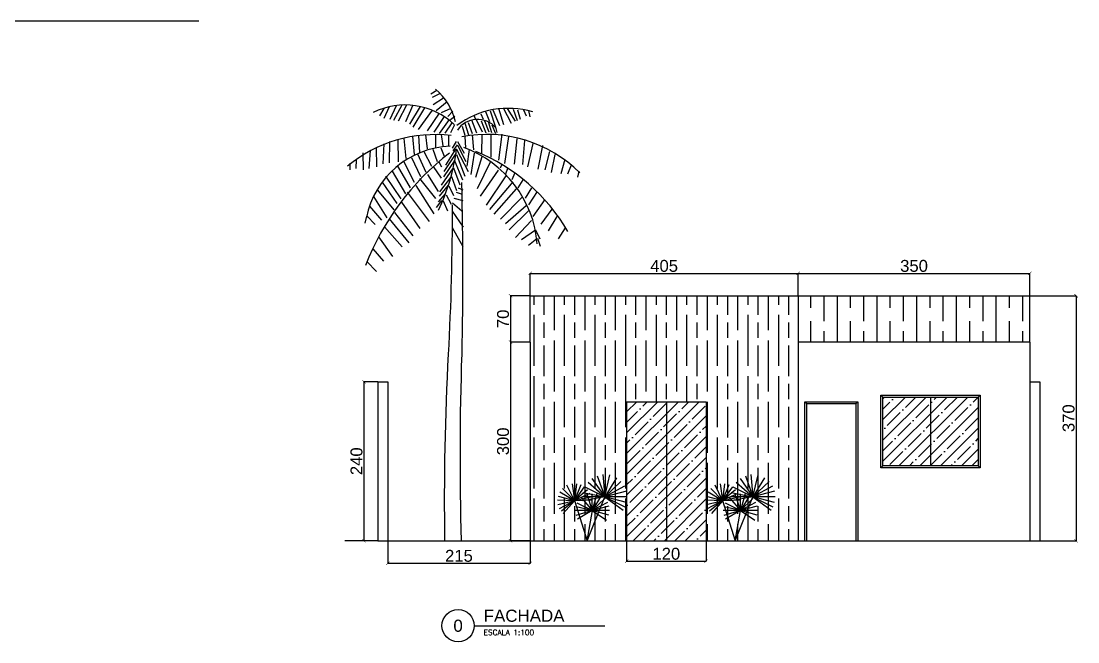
# Model space of a CAD drawing. Header units: metres. Extents: x 5374 to 27989, y 1840 to 7747.
# Drawn here: x 26392 to 27989, y 6088 to 7025 of the extents above; entities that cross this region are included whole.
import ezdxf
from ezdxf.enums import TextEntityAlignment as Align

# ---------------------------------------------------------------- set-up
doc = ezdxf.new("R2010")
doc.units = ezdxf.units.M
for name, color, linetype in [('01', 1, 'Continuous'), ('02', 2, 'Continuous'), ('04', 4, 'Continuous'), ('05', 5, 'Continuous'), ('06', 6, 'Continuous'), ('ARQ-SÍMBOLOS', 2, 'Continuous'), ('ARQ-TEXTO2', 2, 'Continuous'), ('ARQ-TEXTO4', 4, 'Continuous'), ('Block1', 1, 'Continuous'), ('Block2', 2, 'Continuous')]:
    doc.layers.add(name, color=color, linetype=linetype)
doc.styles.add('arial', font='arial.ttf')
doc.styles.add('ROMANS', font='romans.shx')
doc.styles.get("Standard").update_dxf_attribs({"font": 'arial.ttf'})
doc.dimstyles.new('Renan', dxfattribs={"dimtxt": 18, "dimasz": 5, "dimexe": 0.18, "dimexo": 0.0625, "dimgap": 2, "dimtad": 1, "dimzin": 12, "dimtxsty": 'Standard', "dimblk": 'ARCHTICK', "dimcen": 0.09, "dimadec": 0, "dimazin": 0, "dimtfac": 1, "dimtofl": 0, "dimtmove": 0, "dimatfit": 3, "dimfxl": 1, "dimtolj": 1, "dimtzin": 0, "dimarcsym": 0})

# ---------------------------------------------------------------- blocks, each defined once
blk = doc.blocks.new('Planta056')
at = {"layer": 'Block1'}
for p, q in [((18.2, 116), (31.7, 78.4)), ((28.2, 118.2), (31.7, 78.4)), ((31.7, 78.4), (40.9, 118.1)), ((-22.6, 71.8), (-36.1, 99.4)), ((-26.8, 101.6), (-22.6, 71.8)), ((-19.1, 101.7), (-22.6, 71.8)), ((-11.2, 99.7), (-22.6, 71.8)), ((-5.1, 96.4), (-22.6, 71.8)), ((-4.2, 96.2), (67.5, 60.6)), ((1.8, 104.9), (31.7, 78.4)), ((8.6, 111), (31.7, 78.4)), ((52.5, 112.5), (31.7, 78.4)), ((60.5, 106.1), (31.7, 78.4)), ((66.9, 97.3), (31.7, 78.4)), ((-52, 65), (6.8, 78.5)), ((-51.7, 79.8), (-22.6, 71.8)), ((-48.5, 87.3), (-22.6, 71.8)), ((0.7, 90.9), (-45.9, 52.6)), ((-43.7, 93.3), (-22.6, 71.8)), ((4.8, 84.3), (-22.6, 71.8)), ((-10.2, 76.6), (9.4, 53.9)), ((71.7, 78.4), (-8.3, 78.4)), ((31.5, 78.3), (-8.2, 71.4)), ((-7.5, 86.4), (31.7, 78.4)), ((-0.7, 83), (9.4, 53.9)), ((0, 0), (31.8, 78.2)), ((9.4, 53.9), (9.4, 84.1)), ((17.7, 83.6), (9.4, 53.9)), ((25.5, 80.2), (9.4, 53.9)), ((70.3, 88.8), (31.7, 78.4)), ((70.3, 68.1), (31.7, 78.4)), ((31.8, 78.2), (64.3, 54.4)), ((-52.8, 72.9), (-22.6, 71.8)), ((-49.3, 57.7), (-22.6, 71.8)), ((-22.7, 71.6), (-42.5, 48.6)), ((-22.6, 71.8), (0, 0)), ((-22.5, 71.7), (7.9, 73.4)), ((9.4, 53.9), (-19.7, 60.8)), ((-18.2, 67.6), (9.5, 53.8)), ((31.6, 75.3), (9.4, 53.9)), ((36.5, 68.5), (9.4, 53.9)), ((39.1, 62), (9.4, 53.9)), ((40.2, 53.9), (-21.4, 53.9)), ((9.4, 53.9), (-20.1, 45)), ((9.4, 53.9), (-17.1, 38.3)), ((0, 0), (9.5, 53.8)), ((9.4, 53.9), (34.9, 36.5)), ((39.2, 46), (9.4, 53.9))]:
    blk.add_line(p, q, dxfattribs=at)
blk = doc.blocks.new('k')
at = {"layer": 'Block1'}
for p, q in [((24755.1, 5128.4), (24746, 5123.1)), ((24759.1, 5123.6), (24747.7, 5117.7)), ((24764.8, 5117.1), (24749.4, 5106.9)), ((24770.5, 5111.1), (24754, 5097.9)), ((24674.8, 5101.5), (24668.5, 5090.2)), ((24682.9, 5103.7), (24675, 5086.2)), ((24693.3, 5105.4), (24684, 5084.4)), ((24701.9, 5106.2), (24689.5, 5083.2)), ((24708.9, 5106.5), (24696.4, 5082)), ((24718.6, 5106.5), (24707.4, 5081.2)), ((24729.8, 5104.2), (24713.9, 5077.4)), ((24736.2, 5102.2), (24718.6, 5073.2)), ((24747.9, 5098.7), (24726.7, 5069.7)), ((24758.4, 5094), (24740.3, 5067.7)), ((24776.2, 5101.5), (24761.4, 5094.9)), ((24779, 5097.3), (24771.6, 5089)), ((24821.3, 5093), (24824.9, 5085.2)), ((24828.4, 5096.7), (24834.3, 5081.5)), ((24835.5, 5097.9), (24843.7, 5073.2)), ((24839.8, 5099.2), (24849.6, 5075.7)), ((24848, 5101.6), (24855.9, 5076.9)), ((24855.1, 5102.1), (24867.3, 5079)), ((24861.4, 5101.2), (24873.2, 5082.3)), ((24870.4, 5100.4), (24876.3, 5083.1)), ((24876.7, 5099.2), (24880.6, 5085.2)), ((24885.7, 5099.2), (24889.7, 5090.1)), ((24893.6, 5098.4), (24895.2, 5088.9)), ((24766, 5089.4), (24750.5, 5065.7)), ((24773.4, 5084.7), (24758.4, 5063.7)), ((24777.5, 5079.7), (24767, 5063.9)), ((24781.9, 5089), (24775.6, 5084.2)), ((24781.8, 5076.4), (24775.8, 5064.7)), ((24797.4, 5079), (24802.9, 5061.3)), ((24802.1, 5080.2), (24808.4, 5063.3)), ((24807.2, 5084.3), (24815, 5064.5)), ((24811.5, 5090.1), (24813.5, 5084.7)), ((24814.6, 5084.7), (24823.3, 5066.2)), ((24822.1, 5082.7), (24828.8, 5064.5)), ((24826.8, 5082.7), (24833.5, 5065.8)), ((24832.3, 5081.5), (24837.4, 5065)), ((24838.2, 5076.5), (24843.7, 5063.7)), ((24737.9, 5061.7), (24740.5, 5040.4)), ((24752.9, 5062.4), (24752.9, 5042.7)), ((24761.7, 5062.2), (24763.9, 5044.9)), ((24772.7, 5060.7), (24772.7, 5045.4)), ((24793.4, 5074.4), (24797.4, 5060.8)), ((24808.4, 5061.3), (24810.3, 5038.6)), ((24822.9, 5062.5), (24822.5, 5032.8)), ((24836.6, 5062.1), (24836.6, 5027.9)), ((24843.7, 5073.2), (24845.7, 5065)), ((24853.1, 5062.5), (24848, 5023.3)), ((24675, 5047.9), (24673.3, 5017.7)), ((24683.6, 5051.2), (24682.9, 5019.2)), ((24696, 5054.2), (24696.7, 5020.7)), ((24705, 5055.7), (24707.9, 5025.7)), ((24718.1, 5059.2), (24720.5, 5031.7)), ((24727.2, 5060.4), (24728.6, 5034.7)), ((24784, 5051.4), (24778.1, 5041.5)), ((24785.6, 5046.4), (24778.9, 5037.3)), ((24786, 5051.4), (24796.2, 5034)), ((24786, 5046), (24798.9, 5021.3)), ((24797.4, 5059.2), (24798.1, 5041.9)), ((24863.3, 5059.2), (24857.4, 5018)), ((24875.9, 5055.5), (24872, 5017.1)), ((24887.3, 5053), (24884.5, 5016.7)), ((24899.9, 5048.5), (24892, 5013.4)), ((24914.4, 5045.6), (24907.3, 5009.7)), ((24643.1, 5034.4), (24643.6, 5008.4)), ((24654.3, 5037.9), (24652.4, 5010.4)), ((24663.1, 5042.2), (24664, 5013.2)), ((24725.8, 5032.7), (24738.5, 5005.3)), ((24735.4, 5036.3), (24746.8, 5014)), ((24748.9, 5039.9), (24755.7, 5021.2)), ((24760.9, 5041.7), (24766, 5029.1)), ((24783.9, 5033.4), (24765.7, 5006.1)), ((24783.2, 5039.6), (24768.1, 5015.8)), ((24784.6, 5031.6), (24797.3, 4999.2)), ((24784.9, 5039.9), (24802.1, 5006.1)), ((24803.6, 5039.3), (24800.1, 5014.2)), ((24811.5, 5033.9), (24806.4, 5001.6)), ((24925.4, 5036.5), (24918.3, 5008.5)), ((24933.3, 5032), (24927.8, 5004.8)), ((24623.5, 5018.7), (24623.5, 5008.4)), ((24633.3, 5024.2), (24632.6, 5010.7)), ((24694.9, 5015.4), (24714.5, 4981.5)), ((24704.2, 5022.6), (24720.7, 4990.2)), ((24716.9, 5027.3), (24730.3, 4998.5)), ((24749.2, 5013.6), (24761.6, 4996)), ((24758.1, 5020.8), (24761.9, 5013.3)), ((24781.9, 5023), (24765, 4998.1)), ((24781.1, 5023.7), (24793.5, 4993.4)), ((24822.9, 5028.3), (24813.5, 4996.9)), ((24835.9, 5021.3), (24815.8, 4980)), ((24852.7, 5015.5), (24850.4, 5011)), ((24948.2, 5024.2), (24942.3, 5002.7)), ((24958, 5015.5), (24952.5, 5001.9)), ((24677.4, 4999.2), (24700.7, 4964.9)), ((24687.3, 5006.4), (24707.6, 4972.5)), ((24741, 5001.7), (24756.8, 4975.8)), ((24777, 4999.2), (24759.1, 4975.4)), ((24779.8, 5011.8), (24761.6, 4985.5)), ((24777, 4998.8), (24784.9, 4977.2)), ((24780.1, 5011.5), (24789.8, 4985.9)), ((24847.6, 5008.1), (24820.5, 4968.9)), ((24859.4, 4999.4), (24829.6, 4955.3)), ((24861.8, 5010.6), (24858.6, 5002.3)), ((24872.8, 5004), (24868.4, 4993.7)), ((24969.4, 5006.4), (24967.4, 4997.4)), ((24672.6, 4989.8), (24694.6, 4957.7)), ((24723.4, 4985.1), (24750.2, 4942.2)), ((24728.6, 4995.6), (24753, 4965.3)), ((24772.2, 4985.5), (24758.5, 4968.9)), ((24772.9, 4984.4), (24780.1, 4970)), ((24787.1, 4981.4), (24794, 4978.4)), ((24869.6, 4990.3), (24834.7, 4948.7)), ((24885, 4993.7), (24877.1, 4981.3)), ((24897.9, 4981.3), (24888.5, 4965.6)), ((24659.1, 4968.5), (24679.4, 4936.4)), ((24665.3, 4977.9), (24689.8, 4948.3)), ((24710, 4975), (24743.3, 4930.7)), ((24767.4, 4972.5), (24757.1, 4960.2)), ((24769.1, 4971.1), (24776.7, 4956.6)), ((24780.8, 4965.9), (24794, 4962.3)), ((24784.2, 4974.8), (24793.3, 4971.8)), ((24874.7, 4980), (24841, 4941.7)), ((24883.8, 4967.3), (24851.2, 4933.9)), ((24906.5, 4975.9), (24893.2, 4955.7)), ((24653.3, 4953.7), (24671.2, 4932.5)), ((24701.4, 4959.9), (24729.3, 4920.2)), ((24762.2, 4962.4), (24754, 4951.6)), ((24764.7, 4962), (24770.9, 4946.9)), ((24778.5, 4958.7), (24792.8, 4946.8)), ((24890.1, 4954.1), (24858.6, 4927.3)), ((24917.9, 4964), (24899.9, 4938)), ((24928.9, 4949.1), (24912.1, 4926.5)), ((24648.8, 4938.6), (24646.1, 4928.1)), ((24649.2, 4939.3), (24661.9, 4926.3)), ((24683.2, 4934.6), (24712.8, 4898.6)), ((24690.8, 4944.4), (24718.9, 4909)), ((24778, 4946.2), (24794.5, 4922.3)), ((24893.2, 4946.7), (24864.1, 4918.2)), ((24936.4, 4938), (24923.1, 4916.6)), ((24675.7, 4922.7), (24702.8, 4892.4)), ((24778, 4921.7), (24794, 4893.1)), ((24897.9, 4932.2), (24873.6, 4906.3)), ((24904.2, 4917.4), (24883, 4903)), ((24904.2, 4918.2), (24910.5, 4904.6)), ((24949, 4921.1), (24938, 4904.6)), ((24666.7, 4907.6), (24688, 4877.7)), ((24905.8, 4904.2), (24893.2, 4894.3)), ((24906.9, 4905.4), (24911.3, 4893.5)), ((24658.5, 4889.2), (24674.3, 4870.8)), ((24649.2, 4870.4), (24664, 4854.9))]:
    blk.add_line(p, q, dxfattribs=at)
for centre, radius, start, end in [((24695, 5060.8), 90.4, 13.0554, 50.232), ((24707.3, 4999.1), 107.5, 46.4936, 116.8589), ((24862.9, 4971.6), 129.9, 73.4647, 126.6589), ((24816.4, 5047.7), 37, 41.6126, 145.4379), ((24751.8, 4855.6), 206.2, 83.0447, 129.713), ((24830.6, 4863), 199.1, 45.103, 100.96), ((25013.6, 4723.4), 392.3, 127.6554, 158.9783), ((24780.2, 4909.9), 134.4, 92.2064, 168.5825), ((24502.6, 5073.4), 284, 333.7613, 353.3526), ((24737.9, 4883), 169.4, 4.7225, 70.0911), ((24706.9, 4772.9), 284.3, 30.1097, 67.9106)]:
    blk.add_arc(centre, radius, start, end, dxfattribs=at)
at = {"layer": 'Block2'}
for points in [[(24792.2, 4448.6, -0.01484), (24793, 4730.2, 0.011767), (24792.7, 4989.3)], [(24767.2, 4448.6, -0.017231), (24772.7, 4730.2, 0.014184), (24778.5, 4956)]]:
    blk.add_lwpolyline(points, format="xyb", dxfattribs=at)
blk = doc.blocks.new('*U128')
at = {"layer": 'ARQ-SÍMBOLOS'}
blk.add_line((0.6, 0), (5.458, 0), dxfattribs=at)
blk.add_circle((0, 0), 0.6, dxfattribs=at)
at = {"layer": 'ARQ-TEXTO2', "style": 'ROMANS'}
blk.add_attdef('ESCALA1', text='', height=0.2, dxfattribs=at).set_placement((0.951, -0.149), align=Align.TOP_LEFT)
at = {"layer": 'ARQ-TEXTO4', "style": 'arial'}
blk.add_attdef('TITULODODESENHO', (0.951, 0.146), '', height=0.45, dxfattribs=at)
blk.add_attdef('0', text='', height=0.45, dxfattribs=at).set_placement((0, 0), align=Align.MIDDLE)
blk = doc.blocks.new('_ArchTick')
at = {"color": 0, "linetype": 'ByBlock', "const_width": 0.15}
blk.add_lwpolyline([(-0.5, -0.5), (0.5, 0.5)], dxfattribs=at)
blk = doc.blocks.new('*D130')
at = {"layer": '04', "color": 0, "lineweight": -2, "transparency": 16777216}
for p, q in [((26931.2, 6480.4), (26910, 6480.4)), ((26910.2, 6480.4), (26910.2, 6240.4)), ((26931.2, 6240.4), (26910, 6240.4))]:
    blk.add_line(p, q, dxfattribs=at)
at = {"layer": 'Defpoints', "color": 0, "transparency": 16777216}
for p in [(26931.2, 6480.4), (26910.2, 6240.4), (26931.2, 6240.4)]:
    blk.add_point(p, dxfattribs=at)
at = {"layer": '04', "color": 0, "lineweight": -2, "transparency": 16777216, "xscale": 5, "yscale": 5, "zscale": 5}
for p, rotation in [((26910.2, 6480.4), 90), ((26910.2, 6240.4), 270)]:
    blk.add_blockref('_ArchTick', p, dxfattribs=dict(at, rotation=rotation))
at = {"layer": '04', "color": 0, "transparency": 16777216, "insert": (26899, 6360.4), "char_height": 18, "attachment_point": 5, "rotation": 90}
blk.add_mtext('\\A1;240', dxfattribs=at)
blk = doc.blocks.new('*D131')
at = {"layer": '04', "color": 0, "lineweight": -2, "transparency": 16777216}
for p, q in [((27161.2, 6610.4), (27131.4, 6610.4)), ((27131.6, 6610.4), (27131.6, 6540.4)), ((27161.2, 6540.4), (27131.4, 6540.4))]:
    blk.add_line(p, q, dxfattribs=at)
at = {"layer": 'Defpoints', "color": 0, "transparency": 16777216}
for p in [(27161.2, 6610.4), (27131.6, 6540.4), (27161.2, 6540.4)]:
    blk.add_point(p, dxfattribs=at)
at = {"layer": '04', "color": 0, "lineweight": -2, "transparency": 16777216, "xscale": 5, "yscale": 5, "zscale": 5}
for p, rotation in [((27131.6, 6610.4), 90), ((27131.6, 6540.4), 270)]:
    blk.add_blockref('_ArchTick', p, dxfattribs=dict(at, rotation=rotation))
at = {"layer": '04', "color": 0, "transparency": 16777216, "insert": (27120.4, 6575.4), "char_height": 18, "attachment_point": 5, "rotation": 90}
blk.add_mtext('\\A1;70', dxfattribs=at)
blk = doc.blocks.new('*D132')
at = {"layer": '04', "color": 0, "lineweight": -2, "transparency": 16777216}
for p, q in [((27161.2, 6540.4), (27131.4, 6540.4)), ((27131.6, 6540.4), (27131.6, 6240.4)), ((27161.2, 6240.4), (27131.4, 6240.4))]:
    blk.add_line(p, q, dxfattribs=at)
at = {"layer": 'Defpoints', "color": 0, "transparency": 16777216}
for p in [(27161.2, 6540.4), (27131.6, 6240.4), (27161.2, 6240.4)]:
    blk.add_point(p, dxfattribs=at)
at = {"layer": '04', "color": 0, "lineweight": -2, "transparency": 16777216, "xscale": 5, "yscale": 5, "zscale": 5}
for p, rotation in [((27131.6, 6540.4), 90), ((27131.6, 6240.4), 270)]:
    blk.add_blockref('_ArchTick', p, dxfattribs=dict(at, rotation=rotation))
at = {"layer": '04', "color": 0, "transparency": 16777216, "insert": (27120.4, 6390.4), "char_height": 18, "attachment_point": 5, "rotation": 90}
blk.add_mtext('\\A1;300', dxfattribs=at)
blk = doc.blocks.new('*D133')
at = {"layer": '04', "color": 0, "lineweight": -2, "transparency": 16777216}
for p, q in [((27307, 6240.3), (27307, 6209.3)), ((27427, 6240.3), (27427, 6209.3)), ((27307, 6209.4), (27427, 6209.4))]:
    blk.add_line(p, q, dxfattribs=at)
at = {"layer": 'Defpoints', "color": 0, "transparency": 16777216}
for p in [(27307, 6240.4), (27427, 6240.4), (27427, 6209.4)]:
    blk.add_point(p, dxfattribs=at)
at = {"layer": '04', "color": 0, "lineweight": -2, "transparency": 16777216, "xscale": 5, "yscale": 5, "zscale": 5, "rotation": 180}
blk.add_blockref('_ArchTick', (27307, 6209.4), dxfattribs=at)
at = {"layer": '04', "color": 0, "lineweight": -2, "transparency": 16777216, "xscale": 5, "yscale": 5, "zscale": 5}
blk.add_blockref('_ArchTick', (27427, 6209.4), dxfattribs=at)
at = {"layer": '04', "color": 0, "transparency": 16777216, "insert": (27367, 6220.6), "char_height": 18, "attachment_point": 5}
blk.add_mtext('\\A1;120', dxfattribs=at)
blk = doc.blocks.new('*D134')
at = {"layer": '04', "color": 0, "lineweight": -2, "transparency": 16777216}
for p, q in [((27161.2, 6610.4), (27161.2, 6644.3)), ((27161.2, 6644.1), (27566.2, 6644.1)), ((27566.2, 6610.4), (27566.2, 6644.3))]:
    blk.add_line(p, q, dxfattribs=at)
at = {"layer": 'Defpoints', "color": 0, "transparency": 16777216}
for p in [(27566.2, 6644.1), (27161.2, 6610.4), (27566.2, 6610.4)]:
    blk.add_point(p, dxfattribs=at)
at = {"layer": '04', "color": 0, "lineweight": -2, "transparency": 16777216, "xscale": 5, "yscale": 5, "zscale": 5, "rotation": 180}
blk.add_blockref('_ArchTick', (27161.2, 6644.1), dxfattribs=at)
at = {"layer": '04', "color": 0, "lineweight": -2, "transparency": 16777216, "xscale": 5, "yscale": 5, "zscale": 5}
blk.add_blockref('_ArchTick', (27566.2, 6644.1), dxfattribs=at)
at = {"layer": '04', "color": 0, "transparency": 16777216, "insert": (27363.7, 6655.3), "char_height": 18, "attachment_point": 5}
blk.add_mtext('\\A1;405', dxfattribs=at)
blk = doc.blocks.new('*D135')
at = {"layer": '04', "color": 0, "lineweight": -2, "transparency": 16777216}
for p, q in [((27566.2, 6610.4), (27566.2, 6644.3)), ((27566.2, 6644.1), (27916.2, 6644.1)), ((27916.2, 6610.4), (27916.2, 6644.3))]:
    blk.add_line(p, q, dxfattribs=at)
at = {"layer": 'Defpoints', "color": 0, "transparency": 16777216}
for p in [(27916.2, 6644.1), (27566.2, 6610.4), (27916.2, 6610.4)]:
    blk.add_point(p, dxfattribs=at)
at = {"layer": '04', "color": 0, "lineweight": -2, "transparency": 16777216, "xscale": 5, "yscale": 5, "zscale": 5, "rotation": 180}
blk.add_blockref('_ArchTick', (27566.2, 6644.1), dxfattribs=at)
at = {"layer": '04', "color": 0, "lineweight": -2, "transparency": 16777216, "xscale": 5, "yscale": 5, "zscale": 5}
blk.add_blockref('_ArchTick', (27916.2, 6644.1), dxfattribs=at)
at = {"layer": '04', "color": 0, "transparency": 16777216, "insert": (27741.2, 6655.3), "char_height": 18, "attachment_point": 5}
blk.add_mtext('\\A1;350', dxfattribs=at)
blk = doc.blocks.new('*D136')
at = {"layer": '04', "color": 0, "lineweight": -2, "transparency": 16777216}
for p, q in [((26946.2, 6240.3), (26946.2, 6206.1)), ((27161.2, 6240.3), (27161.2, 6206.1)), ((26946.2, 6206.3), (27161.2, 6206.3))]:
    blk.add_line(p, q, dxfattribs=at)
at = {"layer": 'Defpoints', "color": 0, "transparency": 16777216}
for p in [(26946.2, 6240.4), (27161.2, 6240.4), (27161.2, 6206.3)]:
    blk.add_point(p, dxfattribs=at)
at = {"layer": '04', "color": 0, "lineweight": -2, "transparency": 16777216, "xscale": 5, "yscale": 5, "zscale": 5, "rotation": 180}
blk.add_blockref('_ArchTick', (26946.2, 6206.3), dxfattribs=at)
at = {"layer": '04', "color": 0, "lineweight": -2, "transparency": 16777216, "xscale": 5, "yscale": 5, "zscale": 5}
blk.add_blockref('_ArchTick', (27161.2, 6206.3), dxfattribs=at)
at = {"layer": '04', "color": 0, "transparency": 16777216, "insert": (27053.7, 6217.5), "char_height": 18, "attachment_point": 5}
blk.add_mtext('\\A1;215', dxfattribs=at)
blk = doc.blocks.new('*D137')
at = {"layer": '04', "color": 0, "lineweight": -2, "transparency": 16777216}
for p, q in [((27916.3, 6610.4), (27986.1, 6610.4)), ((27985.9, 6610.4), (27985.9, 6240.4)), ((27916.3, 6240.4), (27986.1, 6240.4))]:
    blk.add_line(p, q, dxfattribs=at)
at = {"layer": 'Defpoints', "color": 0, "transparency": 16777216}
for p in [(27916.2, 6610.4), (27916.2, 6240.4), (27985.9, 6240.4)]:
    blk.add_point(p, dxfattribs=at)
at = {"layer": '04', "color": 0, "lineweight": -2, "transparency": 16777216, "xscale": 5, "yscale": 5, "zscale": 5}
for p, rotation in [((27985.9, 6610.4), 90), ((27985.9, 6240.4), 270)]:
    blk.add_blockref('_ArchTick', p, dxfattribs=dict(at, rotation=rotation))
at = {"layer": '04', "color": 0, "transparency": 16777216, "insert": (27974.7, 6425.4), "char_height": 18, "attachment_point": 5, "rotation": 90}
blk.add_mtext('\\A1;370', dxfattribs=at)

msp = doc.modelspace()

# ---------------------------------------------------------------- hatches: boundary and pattern name
at = {"layer": '01'}
h = msp.add_hatch(dxfattribs=at)
h.set_pattern_fill('ANSI35', color=256, scale=3.5)
h.set_pattern_definition([(45, (2265.34, 1791.817), (-15.715448, 15.715448), []), (45, (2281.055, 1791.817), (-15.715448, 15.715448), [27.78125, -5.55625, 0, -5.55625])])
h.paths.add_polyline_path([(27367.042, 6450.374), (27307.042, 6450.374), (27307.042, 6240.374), (27367.042, 6240.374)])
h.paths.add_polyline_path([(27427.042, 6450.374), (27367.042, 6450.374), (27367.042, 6240.374), (27427.042, 6240.374)])
h = msp.add_hatch(dxfattribs=at)
h.set_pattern_fill('ANSI35', color=256, scale=3.5)
h.set_pattern_definition([(45, (2265.34, 1801.817), (-15.715448, 15.715448), []), (45, (2281.055, 1801.817), (-15.715448, 15.715448), [27.78125, -5.55625, 0, -5.55625])])
h.paths.add_polyline_path([(27766.232, 6457.374), (27694.232, 6457.374), (27694.232, 6353.374), (27766.232, 6353.374)])
h.paths.add_polyline_path([(27838.232, 6457.374), (27766.232, 6457.374), (27766.232, 6353.374), (27838.232, 6353.374)])
at = {"layer": '04'}
h = msp.add_hatch(dxfattribs=at)
h.set_pattern_fill('GOST_WOOD', color=256, scale=7.7)
h.set_pattern_definition([(90, (2265.34, 1791.817), (46.2, -3e-15), [77, -15.4]), (90, (2280.74, 1776.417), (46.2, -3e-15), [46.2, -11.55, 23.1, -11.55]), (90, (2296.14, 1753.317), (46.2, -3e-15), [77, -15.4])])
h.paths.add_polyline_path([(27566.232, 6610.374), (27161.232, 6610.374), (27161.232, 6540.374), (27161.232, 6240.374), (27307.042, 6240.374), (27307.042, 6450.374), (27427.042, 6450.374), (27427.042, 6240.374), (27566.232, 6240.374), (27566.232, 6540.374)])
h = msp.add_hatch(dxfattribs=at)
h.set_pattern_fill('GOST_WOOD', color=256, scale=10)
h.set_pattern_definition([(90, (2265.34, 1791.817), (60, -4e-15), [100, -20]), (90, (2285.34, 1771.817), (60, -4e-15), [60, -15, 30, -15]), (90, (2305.34, 1741.817), (60, -4e-15), [100, -20])])
h.paths.add_polyline_path([(27566.232, 6610.374), (27566.232, 6540.374), (27916.232, 6540.374), (27916.232, 6610.374)])

# ---------------------------------------------------------------- linework, layer by layer
at = {"layer": '01'}
for p, q in [((26931.232, 6240.374), (26881.232, 6240.374)), ((26931.232, 6240.374), (27916.232, 6240.374)), ((27916.232, 6240.374), (27981.232, 6240.374))]:
    msp.add_line(p, q, dxfattribs=at)
at = {"layer": '02'}
for p, q in [((27307.042, 6450.374), (27307.042, 6240.374)), ((27307.042, 6450.374), (27427.042, 6450.374)), ((27367.042, 6450.374), (27367.042, 6240.374)), ((27427.042, 6450.374), (27427.042, 6240.374)), ((27576.232, 6450.374), (27579.232, 6447.374)), ((27653.232, 6447.374), (27656.232, 6450.374)), ((27691.232, 6460.374), (27694.232, 6457.374)), ((27766.232, 6457.374), (27766.232, 6353.374)), ((27838.232, 6457.374), (27841.232, 6460.374)), ((27691.232, 6350.374), (27694.232, 6353.374)), ((27838.232, 6353.374), (27841.232, 6350.374))]:
    msp.add_line(p, q, dxfattribs=at)
for points in [[(27576.232, 6240.374), (27576.232, 6448.54), (27576.232, 6450.374), (27656.232, 6450.374), (27656.232, 6240.374)], [(27579.232, 6240.374), (27579.232, 6447.374), (27653.232, 6447.374), (27653.232, 6240.374)]]:
    msp.add_lwpolyline(points, dxfattribs=at)
for points in [[(27691.232, 6460.374), (27841.232, 6460.374), (27841.232, 6350.374), (27691.232, 6350.374)], [(27694.232, 6457.374), (27838.232, 6457.374), (27838.232, 6353.374), (27694.232, 6353.374)]]:
    msp.add_lwpolyline(points, close=True, dxfattribs=at)
at = {"layer": '04'}
for p, q in [((27161.232, 6540.374), (27161.232, 6610.374)), ((27161.232, 6610.374), (27566.232, 6610.374)), ((27566.232, 6610.374), (27566.232, 6540.374)), ((27566.232, 6610.374), (27916.232, 6610.374)), ((27916.232, 6540.374), (27916.232, 6610.374)), ((27161.232, 6540.374), (27161.232, 6240.374)), ((27566.232, 6540.374), (27566.232, 6240.374)), ((27916.232, 6540.374), (27566.232, 6540.374))]:
    msp.add_line(p, q, dxfattribs=at)
at = {"layer": '05'}
for p, q in [((26660.687, 7024.98), (23769.715, 7024.98)), ((27916.232, 6540.374), (27916.232, 6480.374))]:
    msp.add_line(p, q, dxfattribs=at)
at = {"layer": '06'}
for p, q in [((26931.232, 6480.374), (26931.232, 6240.374)), ((26931.232, 6480.374), (26946.232, 6480.374)), ((26946.232, 6480.374), (26946.232, 6240.374)), ((27916.232, 6480.374), (27916.232, 6240.374)), ((27916.232, 6480.374), (27931.232, 6480.374)), ((27931.232, 6480.374), (27931.232, 6240.374))]:
    msp.add_line(p, q, dxfattribs=at)

# ---------------------------------------------------------------- block references
at = {"layer": '01'}
msp.add_blockref('k', (2265.34, 1791.817), dxfattribs=at)
at = {"layer": '01', "xscale": 0.8447641871554151, "yscale": 0.8447641871554151, "zscale": 0.8447641871554151}
for p in [(27247.239, 6240.374), (27471.049, 6240.374)]:
    msp.add_blockref('Planta056', p, dxfattribs=at)
at = {"layer": 'ARQ-SÍMBOLOS', "xscale": 40.65147190026983, "yscale": 40.65147190026983, "zscale": 40.65147190026983}
msp.add_blockref('*U128', (27052.408, 6112.07), dxfattribs=at).add_auto_attribs({'ESCALA1': 'ESCALA 1:100', '0': '0', 'TITULODODESENHO': 'FACHADA'})

# ---------------------------------------------------------------- dimensions: what is measured, and where the dimension line sits
at = {"layer": '04'}
for base, p1, p2, picture, middle in [((27566.232, 6644.128), (27161.232, 6610.374), (27566.232, 6610.374), '*D134', (27363.732, 6655.318)), ((27916.232, 6644.128), (27566.232, 6610.374), (27916.232, 6610.374), '*D135', (27741.232, 6655.324)), ((27161.232, 6206.266), (26946.232, 6240.374), (27161.232, 6240.374), '*D136', (27053.732, 6217.456))]:
    dim = msp.add_linear_dim(base=base, p1=p1, p2=p2, dimstyle='Renan', dxfattribs=at)
    dim.commit()
    dim.dimension.update_dxf_attribs({"geometry": picture, "text_midpoint": middle})
for base, p1, p2, picture, middle in [((27131.551, 6540.374), (27161.232, 6610.374), (27161.232, 6540.374), '*D131', (27120.361, 6575.374)), ((27985.914, 6240.374), (27916.232, 6610.374), (27916.232, 6240.374), '*D137', (27974.717, 6425.374)), ((26910.165, 6240.374), (26931.232, 6480.374), (26931.232, 6240.374), '*D130', (26898.975, 6360.374))]:
    dim = msp.add_linear_dim(base=base, p1=p1, p2=p2, angle=90, dimstyle='Renan', dxfattribs=at)
    dim.commit()
    dim.dimension.update_dxf_attribs({"geometry": picture, "text_midpoint": middle})
dim = msp.add_linear_dim(base=(27131.551, 6240.374), p1=(27161.232, 6540.374), p2=(27161.232, 6240.374), angle=90, dimstyle='Renan', override={"dimtmove": 1}, dxfattribs=at)
dim.commit()
dim.dimension.update_dxf_attribs({"geometry": '*D132', "text_midpoint": (27120.355, 6390.374)})
dim = msp.add_linear_dim(base=(27427.042, 6209.442), p1=(27307.042, 6240.374), p2=(27427.042, 6240.374), dimstyle='Renan', override={"dimtmove": 1}, dxfattribs=at)
dim.commit()
dim.dimension.update_dxf_attribs({"geometry": '*D133', "text_midpoint": (27367.042, 6220.632)})

doc.saveas('drawing.dxf')
